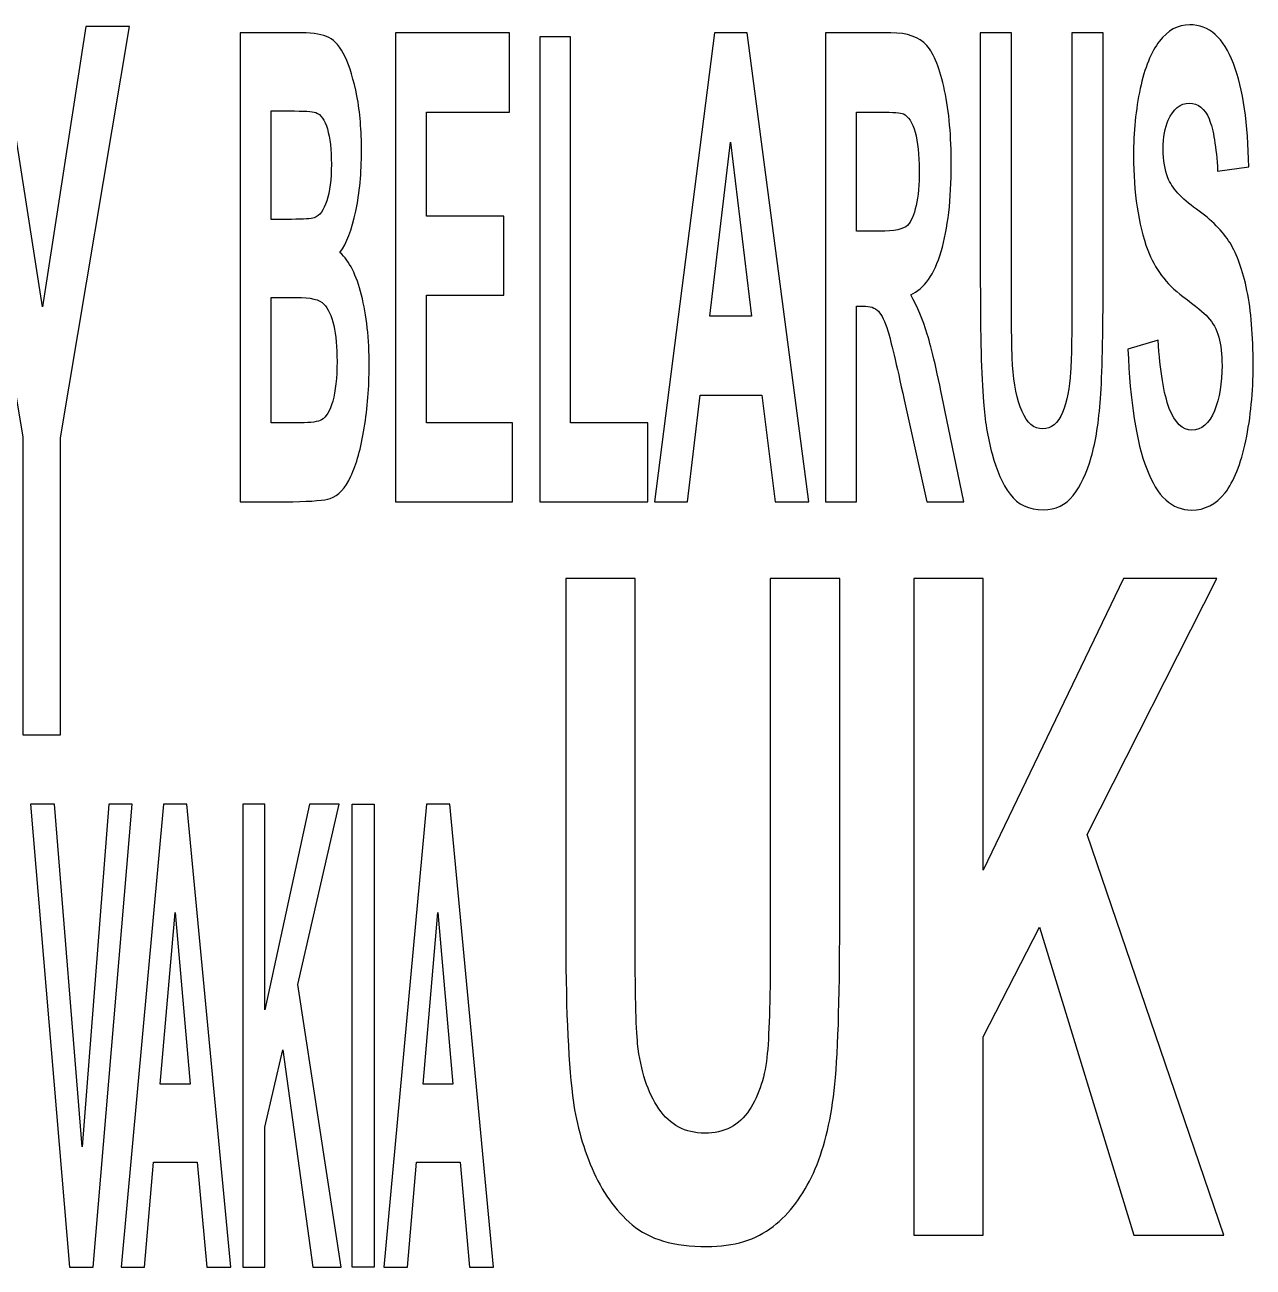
# Model space of a CAD drawing. Header units: centimetres. Extents: x -12.1 to 12.1, y -5 to 6.2.
# Drawn here: x -0.78 to -0.212, y 3.601 to 4.175 of the extents above; entities that cross this region are included whole.
import ezdxf

# ---------------------------------------------------------------- set-up
doc = ezdxf.new("R2010")
doc.units = ezdxf.units.CM
doc.header["$MEASUREMENT"] = 0
doc.layers.add('Layer 1', color=7, linetype='Continuous')

msp = doc.modelspace()

# ---------------------------------------------------------------- linework, layer by layer
at = {"layer": 'Layer 1', "color": 250}
for points, knots in [([(-0.78047, 3.84676), (-0.78047, 3.84676), (-0.78047, 3.98466), (-0.78047, 3.98466), (-0.78047, 3.98466), (-0.78047, 3.98466), (-0.81227, 4.17437), (-0.81227, 4.17437), (-0.81227, 4.17437), (-0.81227, 4.17437), (-0.79174, 4.17437), (-0.79174, 4.17437), (-0.79174, 4.17437), (-0.79174, 4.17437), (-0.77133, 4.04477), (-0.77133, 4.04477), (-0.77133, 4.04477), (-0.77133, 4.04477), (-0.75129, 4.17437), (-0.75129, 4.17437), (-0.75129, 4.17437), (-0.75129, 4.17437), (-0.73111, 4.17437), (-0.73111, 4.17437), (-0.73111, 4.17437), (-0.73111, 4.17437), (-0.76303, 3.9842), (-0.76303, 3.9842), (-0.76303, 3.9842), (-0.76303, 3.9842), (-0.76303, 3.84676), (-0.76303, 3.84676), (-0.76303, 3.84676), (-0.76303, 3.84676), (-0.78047, 3.84676), (-0.78047, 3.84676)], [0, 0, 0, 0, 0.1, 0.1, 0.1, 0.1, 0.2, 0.2, 0.2, 0.2, 0.3, 0.3, 0.3, 0.3, 0.4, 0.4, 0.4, 0.4, 0.5, 0.5, 0.5, 0.5, 0.6, 0.6, 0.6, 0.6, 0.7, 0.7, 0.7, 0.7, 0.8, 0.8, 0.8, 0.8, 1, 1, 1, 1]), ([(-0.67995, 4.17146), (-0.67995, 4.17146), (-0.6515, 4.17146), (-0.6515, 4.17146), (-0.6515, 4.17146), (-0.64588, 4.17146), (-0.64166, 4.17073), (-0.63892, 4.1693), (-0.63892, 4.1693), (-0.63616, 4.16788), (-0.63368, 4.16491), (-0.63147, 4.16037), (-0.63147, 4.16037), (-0.62931, 4.15582), (-0.62751, 4.14982), (-0.626, 4.14226), (-0.626, 4.14226), (-0.62457, 4.13468), (-0.62387, 4.12627), (-0.62387, 4.11686), (-0.62387, 4.11686), (-0.62387, 4.10673), (-0.62474, 4.09741), (-0.62655, 4.08893), (-0.62655, 4.08893), (-0.62832, 4.08043), (-0.63074, 4.07412), (-0.63383, 4.06983), (-0.63383, 4.06983), (-0.62949, 4.06599), (-0.6262, 4.05944), (-0.62387, 4.05018), (-0.62387, 4.05018), (-0.62151, 4.04092), (-0.62035, 4.03), (-0.62035, 4.01748), (-0.62035, 4.01748), (-0.62035, 4.00761), (-0.6211, 3.99802), (-0.62262, 3.98871), (-0.62262, 3.98871), (-0.62411, 3.97939), (-0.6262, 3.97194), (-0.62876, 3.96638), (-0.62876, 3.96638), (-0.63139, 3.96078), (-0.63459, 3.95738), (-0.63843, 3.95609), (-0.63843, 3.95609), (-0.64079, 3.95531), (-0.64656, 3.95481), (-0.65569, 3.95461), (-0.65569, 3.95461), (-0.65569, 3.95461), (-0.67995, 3.95461), (-0.67995, 3.95461), (-0.67995, 3.95461), (-0.67995, 3.95461), (-0.67995, 4.17146), (-0.67995, 4.17146)], [0, 0, 0, 0, 0.0625, 0.0625, 0.0625, 0.0625, 0.125, 0.125, 0.125, 0.125, 0.1875, 0.1875, 0.1875, 0.1875, 0.25, 0.25, 0.25, 0.25, 0.3125, 0.3125, 0.3125, 0.3125, 0.375, 0.375, 0.375, 0.375, 0.4375, 0.4375, 0.4375, 0.4375, 0.5, 0.5, 0.5, 0.5, 0.5625, 0.5625, 0.5625, 0.5625, 0.625, 0.625, 0.625, 0.625, 0.6875, 0.6875, 0.6875, 0.6875, 0.75, 0.75, 0.75, 0.75, 0.8125, 0.8125, 0.8125, 0.8125, 0.875, 0.875, 0.875, 0.875, 1, 1, 1, 1]), ([(-0.60823, 3.95461), (-0.60823, 3.95461), (-0.60823, 4.17146), (-0.60823, 4.17146), (-0.60823, 4.17146), (-0.60823, 4.17146), (-0.55547, 4.17146), (-0.55547, 4.17146), (-0.55547, 4.17146), (-0.55547, 4.17146), (-0.55547, 4.13477), (-0.55547, 4.13477), (-0.55547, 4.13477), (-0.55547, 4.13477), (-0.59385, 4.13477), (-0.59385, 4.13477), (-0.59385, 4.13477), (-0.59385, 4.13477), (-0.59385, 4.0867), (-0.59385, 4.0867), (-0.59385, 4.0867), (-0.59385, 4.0867), (-0.55815, 4.0867), (-0.55815, 4.0867), (-0.55815, 4.0867), (-0.55815, 4.0867), (-0.55815, 4.05018), (-0.55815, 4.05018), (-0.55815, 4.05018), (-0.55815, 4.05018), (-0.59385, 4.05018), (-0.59385, 4.05018), (-0.59385, 4.05018), (-0.59385, 4.05018), (-0.59385, 3.99115), (-0.59385, 3.99115), (-0.59385, 3.99115), (-0.59385, 3.99115), (-0.55413, 3.99115), (-0.55413, 3.99115), (-0.55413, 3.99115), (-0.55413, 3.99115), (-0.55413, 3.95461), (-0.55413, 3.95461), (-0.55413, 3.95461), (-0.55413, 3.95461), (-0.60823, 3.95461), (-0.60823, 3.95461)], [0, 0, 0, 0, 0.076923, 0.076923, 0.076923, 0.076923, 0.153846, 0.153846, 0.153846, 0.153846, 0.230769, 0.230769, 0.230769, 0.230769, 0.307692, 0.307692, 0.307692, 0.307692, 0.384615, 0.384615, 0.384615, 0.384615, 0.461538, 0.461538, 0.461538, 0.461538, 0.538462, 0.538462, 0.538462, 0.538462, 0.615385, 0.615385, 0.615385, 0.615385, 0.692308, 0.692308, 0.692308, 0.692308, 0.769231, 0.769231, 0.769231, 0.769231, 0.846154, 0.846154, 0.846154, 0.846154, 1, 1, 1, 1]), ([(-0.41707, 3.95461), (-0.41707, 3.95461), (-0.43271, 3.95461), (-0.43271, 3.95461), (-0.43271, 3.95461), (-0.43271, 3.95461), (-0.43887, 4.00388), (-0.43887, 4.00388), (-0.43887, 4.00388), (-0.43887, 4.00388), (-0.46733, 4.00388), (-0.46733, 4.00388), (-0.46733, 4.00388), (-0.46733, 4.00388), (-0.47324, 3.95461), (-0.47324, 3.95461), (-0.47324, 3.95461), (-0.47324, 3.95461), (-0.48844, 3.95461), (-0.48844, 3.95461), (-0.48844, 3.95461), (-0.48844, 3.95461), (-0.46071, 4.17146), (-0.46071, 4.17146), (-0.46071, 4.17146), (-0.46071, 4.17146), (-0.44554, 4.17146), (-0.44554, 4.17146), (-0.44554, 4.17146), (-0.44554, 4.17146), (-0.41707, 3.95461), (-0.41707, 3.95461)], [0, 0, 0, 0, 0.111111, 0.111111, 0.111111, 0.111111, 0.222222, 0.222222, 0.222222, 0.222222, 0.333333, 0.333333, 0.333333, 0.333333, 0.444444, 0.444444, 0.444444, 0.444444, 0.555556, 0.555556, 0.555556, 0.555556, 0.666667, 0.666667, 0.666667, 0.666667, 0.777778, 0.777778, 0.777778, 0.777778, 1, 1, 1, 1]), ([(-0.40944, 3.95461), (-0.40944, 3.95461), (-0.40944, 4.17146), (-0.40944, 4.17146), (-0.40944, 4.17146), (-0.40944, 4.17146), (-0.37916, 4.17146), (-0.37916, 4.17146), (-0.37916, 4.17146), (-0.37159, 4.17146), (-0.36605, 4.16951), (-0.36261, 4.16563), (-0.36261, 4.16563), (-0.35918, 4.16174), (-0.35642, 4.1548), (-0.35432, 4.14485), (-0.35432, 4.14485), (-0.35228, 4.13488), (-0.35123, 4.12347), (-0.35123, 4.11068), (-0.35123, 4.11068), (-0.35123, 4.09441), (-0.3528, 4.08096), (-0.35594, 4.07035), (-0.35594, 4.07035), (-0.35909, 4.05976), (-0.36378, 4.05309), (-0.37001, 4.05032), (-0.37001, 4.05032), (-0.3669, 4.04479), (-0.36433, 4.03873), (-0.36233, 4.03212), (-0.36233, 4.03212), (-0.36029, 4.02552), (-0.35758, 4.01378), (-0.35415, 3.99692), (-0.35415, 3.99692), (-0.35415, 3.99692), (-0.34546, 3.95461), (-0.34546, 3.95461), (-0.34546, 3.95461), (-0.34546, 3.95461), (-0.36261, 3.95461), (-0.36261, 3.95461), (-0.36261, 3.95461), (-0.36261, 3.95461), (-0.37301, 4.00181), (-0.37301, 4.00181), (-0.37301, 4.00181), (-0.37668, 4.01867), (-0.37921, 4.02927), (-0.38058, 4.03366), (-0.38058, 4.03366), (-0.38195, 4.03806), (-0.38338, 4.04107), (-0.38492, 4.04269), (-0.38492, 4.04269), (-0.38644, 4.04433), (-0.38882, 4.04514), (-0.39214, 4.04514), (-0.39214, 4.04514), (-0.39214, 4.04514), (-0.39505, 4.04514), (-0.39505, 4.04514), (-0.39505, 4.04514), (-0.39505, 4.04514), (-0.39505, 3.95461), (-0.39505, 3.95461), (-0.39505, 3.95461), (-0.39505, 3.95461), (-0.40944, 3.95461), (-0.40944, 3.95461)], [0, 0, 0, 0, 0.052632, 0.052632, 0.052632, 0.052632, 0.105263, 0.105263, 0.105263, 0.105263, 0.157895, 0.157895, 0.157895, 0.157895, 0.210526, 0.210526, 0.210526, 0.210526, 0.263158, 0.263158, 0.263158, 0.263158, 0.315789, 0.315789, 0.315789, 0.315789, 0.368421, 0.368421, 0.368421, 0.368421, 0.421053, 0.421053, 0.421053, 0.421053, 0.473684, 0.473684, 0.473684, 0.473684, 0.526316, 0.526316, 0.526316, 0.526316, 0.578947, 0.578947, 0.578947, 0.578947, 0.631579, 0.631579, 0.631579, 0.631579, 0.684211, 0.684211, 0.684211, 0.684211, 0.736842, 0.736842, 0.736842, 0.736842, 0.789474, 0.789474, 0.789474, 0.789474, 0.842105, 0.842105, 0.842105, 0.842105, 0.894737, 0.894737, 0.894737, 0.894737, 1, 1, 1, 1]), ([(-0.33781, 4.17146), (-0.33781, 4.17146), (-0.32345, 4.17146), (-0.32345, 4.17146), (-0.32345, 4.17146), (-0.32345, 4.17146), (-0.32345, 4.05402), (-0.32345, 4.05402), (-0.32345, 4.05402), (-0.32345, 4.03539), (-0.32325, 4.0233), (-0.32293, 4.01777), (-0.32293, 4.01777), (-0.32226, 4.00888), (-0.32083, 4.00179), (-0.31853, 3.9964), (-0.31853, 3.9964), (-0.31617, 3.99101), (-0.31302, 3.98833), (-0.30901, 3.98833), (-0.30901, 3.98833), (-0.30496, 3.98833), (-0.3019, 3.99089), (-0.29981, 3.99593), (-0.29981, 3.99593), (-0.29774, 4.00103), (-0.29649, 4.00728), (-0.29608, 4.01465), (-0.29608, 4.01465), (-0.29564, 4.02205), (-0.29544, 4.03434), (-0.29544, 4.05148), (-0.29544, 4.05148), (-0.29544, 4.05148), (-0.29544, 4.17146), (-0.29544, 4.17146), (-0.29544, 4.17146), (-0.29544, 4.17146), (-0.28105, 4.17146), (-0.28105, 4.17146), (-0.28105, 4.17146), (-0.28105, 4.17146), (-0.28105, 4.05758), (-0.28105, 4.05758), (-0.28105, 4.05758), (-0.28105, 4.03154), (-0.28146, 4.01314), (-0.28228, 4.0024), (-0.28228, 4.0024), (-0.283, 3.99165), (-0.28446, 3.98256), (-0.28653, 3.97517), (-0.28653, 3.97517), (-0.28862, 3.9678), (-0.29145, 3.96186), (-0.29491, 3.95749), (-0.29491, 3.95749), (-0.2984, 3.95313), (-0.30298, 3.95092), (-0.3086, 3.95092), (-0.3086, 3.95092), (-0.31536, 3.95092), (-0.32054, 3.9533), (-0.32406, 3.95811), (-0.32406, 3.95811), (-0.32758, 3.96288), (-0.33035, 3.96908), (-0.33236, 3.97671), (-0.33236, 3.97671), (-0.3344, 3.98437), (-0.33574, 3.99238), (-0.33635, 4.00076), (-0.33635, 4.00076), (-0.33734, 4.01319), (-0.33781, 4.03154), (-0.33781, 4.0558), (-0.33781, 4.0558), (-0.33781, 4.0558), (-0.33781, 4.17146), (-0.33781, 4.17146)], [0, 0, 0, 0, 0.047619, 0.047619, 0.047619, 0.047619, 0.095238, 0.095238, 0.095238, 0.095238, 0.142857, 0.142857, 0.142857, 0.142857, 0.190476, 0.190476, 0.190476, 0.190476, 0.238095, 0.238095, 0.238095, 0.238095, 0.285714, 0.285714, 0.285714, 0.285714, 0.333333, 0.333333, 0.333333, 0.333333, 0.380952, 0.380952, 0.380952, 0.380952, 0.428571, 0.428571, 0.428571, 0.428571, 0.47619, 0.47619, 0.47619, 0.47619, 0.52381, 0.52381, 0.52381, 0.52381, 0.571429, 0.571429, 0.571429, 0.571429, 0.619048, 0.619048, 0.619048, 0.619048, 0.666667, 0.666667, 0.666667, 0.666667, 0.714286, 0.714286, 0.714286, 0.714286, 0.761905, 0.761905, 0.761905, 0.761905, 0.809524, 0.809524, 0.809524, 0.809524, 0.857143, 0.857143, 0.857143, 0.857143, 0.904762, 0.904762, 0.904762, 0.904762, 1, 1, 1, 1]), ([(-0.26958, 4.02516), (-0.26958, 4.02516), (-0.25557, 4.02933), (-0.25557, 4.02933), (-0.25557, 4.02933), (-0.25473, 4.015), (-0.25302, 4.00452), (-0.25045, 3.99782), (-0.25045, 3.99782), (-0.24786, 3.9911), (-0.24439, 3.98775), (-0.24006, 3.98775), (-0.24006, 3.98775), (-0.23543, 3.98775), (-0.23196, 3.99072), (-0.2296, 3.99669), (-0.2296, 3.99669), (-0.22725, 4.00265), (-0.22607, 4.00962), (-0.22607, 4.01763), (-0.22607, 4.01763), (-0.22607, 4.02275), (-0.22657, 4.02712), (-0.22756, 4.03073), (-0.22756, 4.03073), (-0.22853, 4.03431), (-0.23024, 4.03745), (-0.23272, 4.0401), (-0.23272, 4.0401), (-0.23444, 4.04191), (-0.23822, 4.04502), (-0.24422, 4.04957), (-0.24422, 4.04957), (-0.25193, 4.05539), (-0.25732, 4.06255), (-0.26044, 4.07103), (-0.26044, 4.07103), (-0.26478, 4.08297), (-0.26699, 4.09749), (-0.26699, 4.11465), (-0.26699, 4.11465), (-0.26699, 4.12568), (-0.26597, 4.13602), (-0.2639, 4.14566), (-0.2639, 4.14566), (-0.26184, 4.15526), (-0.25887, 4.1626), (-0.25502, 4.16761), (-0.25502, 4.16761), (-0.25115, 4.17266), (-0.24646, 4.17516), (-0.24101, 4.17516), (-0.24101, 4.17516), (-0.23207, 4.17516), (-0.22535, 4.16921), (-0.22083, 4.15725), (-0.22083, 4.15725), (-0.21633, 4.14533), (-0.21399, 4.12941), (-0.21376, 4.10949), (-0.21376, 4.10949), (-0.21376, 4.10949), (-0.22811, 4.10757), (-0.22811, 4.10757), (-0.22811, 4.10757), (-0.22872, 4.1187), (-0.23007, 4.12673), (-0.23205, 4.13162), (-0.23205, 4.13162), (-0.23406, 4.13649), (-0.23711, 4.13893), (-0.24116, 4.13893), (-0.24116, 4.13893), (-0.24536, 4.13893), (-0.24862, 4.13631), (-0.25094, 4.1311), (-0.25094, 4.1311), (-0.25249, 4.12772), (-0.25325, 4.12324), (-0.25325, 4.11762), (-0.25325, 4.11762), (-0.25325, 4.11249), (-0.25252, 4.10809), (-0.25112, 4.10445), (-0.25112, 4.10445), (-0.24928, 4.09983), (-0.24488, 4.09499), (-0.23793, 4.08996), (-0.23793, 4.08996), (-0.23091, 4.08491), (-0.22576, 4.07973), (-0.22238, 4.07435), (-0.22238, 4.07435), (-0.21909, 4.06899), (-0.21647, 4.06162), (-0.21454, 4.0523), (-0.21454, 4.0523), (-0.21265, 4.04302), (-0.21169, 4.03145), (-0.21169, 4.01777), (-0.21169, 4.01777), (-0.21169, 4.00536), (-0.2128, 3.99371), (-0.2151, 3.98285), (-0.2151, 3.98285), (-0.21737, 3.97202), (-0.2206, 3.96396), (-0.22468, 3.95868), (-0.22468, 3.95868), (-0.22885, 3.95342), (-0.234, 3.95077), (-0.24017, 3.95077), (-0.24017, 3.95077), (-0.2492, 3.95077), (-0.2561, 3.95708), (-0.26091, 3.96978), (-0.26091, 3.96978), (-0.26573, 3.98245), (-0.26859, 4.00091), (-0.26958, 4.02516)], [0, 0, 0, 0, 0.032258, 0.032258, 0.032258, 0.032258, 0.064516, 0.064516, 0.064516, 0.064516, 0.096774, 0.096774, 0.096774, 0.096774, 0.129032, 0.129032, 0.129032, 0.129032, 0.16129, 0.16129, 0.16129, 0.16129, 0.193548, 0.193548, 0.193548, 0.193548, 0.225806, 0.225806, 0.225806, 0.225806, 0.258065, 0.258065, 0.258065, 0.258065, 0.290323, 0.290323, 0.290323, 0.290323, 0.322581, 0.322581, 0.322581, 0.322581, 0.354839, 0.354839, 0.354839, 0.354839, 0.387097, 0.387097, 0.387097, 0.387097, 0.419355, 0.419355, 0.419355, 0.419355, 0.451613, 0.451613, 0.451613, 0.451613, 0.483871, 0.483871, 0.483871, 0.483871, 0.516129, 0.516129, 0.516129, 0.516129, 0.548387, 0.548387, 0.548387, 0.548387, 0.580645, 0.580645, 0.580645, 0.580645, 0.612903, 0.612903, 0.612903, 0.612903, 0.645161, 0.645161, 0.645161, 0.645161, 0.677419, 0.677419, 0.677419, 0.677419, 0.709677, 0.709677, 0.709677, 0.709677, 0.741935, 0.741935, 0.741935, 0.741935, 0.774194, 0.774194, 0.774194, 0.774194, 0.806452, 0.806452, 0.806452, 0.806452, 0.83871, 0.83871, 0.83871, 0.83871, 0.870968, 0.870968, 0.870968, 0.870968, 0.903226, 0.903226, 0.903226, 0.903226, 0.935484, 0.935484, 0.935484, 0.935484, 1, 1, 1, 1]), ([(-0.54152, 3.95461), (-0.54152, 3.95461), (-0.54152, 4.16968), (-0.54152, 4.16968), (-0.54152, 4.16968), (-0.54152, 4.16968), (-0.52719, 4.16968), (-0.52719, 4.16968), (-0.52719, 4.16968), (-0.52719, 4.16968), (-0.52719, 3.99115), (-0.52719, 3.99115), (-0.52719, 3.99115), (-0.52719, 3.99115), (-0.49147, 3.99115), (-0.49147, 3.99115), (-0.49147, 3.99115), (-0.49147, 3.99115), (-0.49147, 3.95461), (-0.49147, 3.95461), (-0.49147, 3.95461), (-0.49147, 3.95461), (-0.54152, 3.95461), (-0.54152, 3.95461)], [0, 0, 0, 0, 0.142857, 0.142857, 0.142857, 0.142857, 0.285714, 0.285714, 0.285714, 0.285714, 0.428571, 0.428571, 0.428571, 0.428571, 0.571429, 0.571429, 0.571429, 0.571429, 0.714286, 0.714286, 0.714286, 0.714286, 1, 1, 1, 1]), ([(-0.66557, 4.13535), (-0.66557, 4.13535), (-0.66557, 4.08521), (-0.66557, 4.08521), (-0.66557, 4.08521), (-0.66557, 4.08521), (-0.65617, 4.08521), (-0.65617, 4.08521), (-0.65617, 4.08521), (-0.65057, 4.08521), (-0.64711, 4.08547), (-0.64571, 4.08596), (-0.64571, 4.08596), (-0.64329, 4.08684), (-0.64134, 4.08946), (-0.63991, 4.09374), (-0.63991, 4.09374), (-0.63852, 4.09802), (-0.63782, 4.10367), (-0.63782, 4.11068), (-0.63782, 4.11068), (-0.63782, 4.11735), (-0.63843, 4.12283), (-0.63965, 4.12703), (-0.63965, 4.12703), (-0.64085, 4.13119), (-0.64265, 4.13375), (-0.64507, 4.13462), (-0.64507, 4.13462), (-0.64647, 4.13512), (-0.65057, 4.13535), (-0.65733, 4.13535), (-0.65733, 4.13535), (-0.65733, 4.13535), (-0.66557, 4.13535), (-0.66557, 4.13535)], [0, 0, 0, 0, 0.1, 0.1, 0.1, 0.1, 0.2, 0.2, 0.2, 0.2, 0.3, 0.3, 0.3, 0.3, 0.4, 0.4, 0.4, 0.4, 0.5, 0.5, 0.5, 0.5, 0.6, 0.6, 0.6, 0.6, 0.7, 0.7, 0.7, 0.7, 0.8, 0.8, 0.8, 0.8, 1, 1, 1, 1]), ([(-0.39505, 4.07973), (-0.39505, 4.07973), (-0.38443, 4.07973), (-0.38443, 4.07973), (-0.38443, 4.07973), (-0.37752, 4.07973), (-0.37321, 4.08064), (-0.3715, 4.08241), (-0.3715, 4.08241), (-0.36978, 4.08419), (-0.36844, 4.08725), (-0.36748, 4.09158), (-0.36748, 4.09158), (-0.36649, 4.09592), (-0.36605, 4.10134), (-0.36605, 4.10786), (-0.36605, 4.10786), (-0.36605, 4.11514), (-0.36669, 4.12105), (-0.36795, 4.12554), (-0.36795, 4.12554), (-0.36923, 4.13002), (-0.37106, 4.13285), (-0.37336, 4.13404), (-0.37336, 4.13404), (-0.37452, 4.13454), (-0.37802, 4.13477), (-0.38384, 4.13477), (-0.38384, 4.13477), (-0.38384, 4.13477), (-0.39505, 4.13477), (-0.39505, 4.13477), (-0.39505, 4.13477), (-0.39505, 4.13477), (-0.39505, 4.07973), (-0.39505, 4.07973)], [0, 0, 0, 0, 0.1, 0.1, 0.1, 0.1, 0.2, 0.2, 0.2, 0.2, 0.3, 0.3, 0.3, 0.3, 0.4, 0.4, 0.4, 0.4, 0.5, 0.5, 0.5, 0.5, 0.6, 0.6, 0.6, 0.6, 0.7, 0.7, 0.7, 0.7, 0.8, 0.8, 0.8, 0.8, 1, 1, 1, 1]), ([(-0.44354, 4.04042), (-0.44354, 4.04042), (-0.45332, 4.12085), (-0.45332, 4.12085), (-0.45332, 4.12085), (-0.45332, 4.12085), (-0.46293, 4.04042), (-0.46293, 4.04042), (-0.46293, 4.04042), (-0.46293, 4.04042), (-0.44354, 4.04042), (-0.44354, 4.04042)], [0, 0, 0, 0, 0.25, 0.25, 0.25, 0.25, 0.5, 0.5, 0.5, 0.5, 1, 1, 1, 1]), ([(-0.66557, 4.04913), (-0.66557, 4.04913), (-0.66557, 3.99115), (-0.66557, 3.99115), (-0.66557, 3.99115), (-0.66557, 3.99115), (-0.65229, 3.99115), (-0.65229, 3.99115), (-0.65229, 3.99115), (-0.64711, 3.99115), (-0.64382, 3.99159), (-0.64242, 3.99247), (-0.64242, 3.99247), (-0.64029, 3.99366), (-0.63854, 3.99654), (-0.63721, 4.00114), (-0.63721, 4.00114), (-0.63589, 4.00572), (-0.6352, 4.01186), (-0.6352, 4.01954), (-0.6352, 4.01954), (-0.6352, 4.02607), (-0.63572, 4.03157), (-0.63674, 4.03612), (-0.63674, 4.03612), (-0.63779, 4.04066), (-0.63928, 4.04395), (-0.64123, 4.04601), (-0.64123, 4.04601), (-0.64317, 4.04811), (-0.64746, 4.04913), (-0.65395, 4.04913), (-0.65395, 4.04913), (-0.65395, 4.04913), (-0.66557, 4.04913), (-0.66557, 4.04913)], [0, 0, 0, 0, 0.1, 0.1, 0.1, 0.1, 0.2, 0.2, 0.2, 0.2, 0.3, 0.3, 0.3, 0.3, 0.4, 0.4, 0.4, 0.4, 0.5, 0.5, 0.5, 0.5, 0.6, 0.6, 0.6, 0.6, 0.7, 0.7, 0.7, 0.7, 0.8, 0.8, 0.8, 0.8, 1, 1, 1, 1]), ([(-0.5295, 3.91909), (-0.5295, 3.91909), (-0.4974, 3.91909), (-0.4974, 3.91909), (-0.4974, 3.91909), (-0.4974, 3.91909), (-0.4974, 3.75459), (-0.4974, 3.75459), (-0.4974, 3.75459), (-0.4974, 3.7285), (-0.497, 3.71159), (-0.49622, 3.70387), (-0.49622, 3.70387), (-0.49481, 3.6914), (-0.49159, 3.68144), (-0.4864, 3.67393), (-0.4864, 3.67393), (-0.48124, 3.66639), (-0.47417, 3.66264), (-0.46521, 3.66264), (-0.46521, 3.66264), (-0.45612, 3.66264), (-0.44924, 3.66619), (-0.44461, 3.6733), (-0.44461, 3.6733), (-0.44001, 3.68039), (-0.43722, 3.68916), (-0.43628, 3.6995), (-0.43628, 3.6995), (-0.43533, 3.70987), (-0.43489, 3.72705), (-0.43489, 3.75107), (-0.43489, 3.75107), (-0.43489, 3.75107), (-0.43489, 3.91909), (-0.43489, 3.91909), (-0.43489, 3.91909), (-0.43489, 3.91909), (-0.4028, 3.91909), (-0.4028, 3.91909), (-0.4028, 3.91909), (-0.4028, 3.91909), (-0.4028, 3.75957), (-0.4028, 3.75957), (-0.4028, 3.75957), (-0.4028, 3.72312), (-0.40367, 3.69735), (-0.4054, 3.68229), (-0.4054, 3.68229), (-0.40711, 3.66724), (-0.41031, 3.65454), (-0.415, 3.6442), (-0.415, 3.6442), (-0.41966, 3.63384), (-0.42587, 3.62559), (-0.43363, 3.61945), (-0.43363, 3.61945), (-0.4415, 3.6133), (-0.45164, 3.61022), (-0.46424, 3.61022), (-0.46424, 3.61022), (-0.47941, 3.61022), (-0.49092, 3.61357), (-0.49875, 3.62027), (-0.49875, 3.62027), (-0.50661, 3.62696), (-0.51278, 3.63567), (-0.51732, 3.64635), (-0.51732, 3.64635), (-0.52189, 3.65708), (-0.5249, 3.66828), (-0.52632, 3.68002), (-0.52632, 3.68002), (-0.52845, 3.69743), (-0.5295, 3.72312), (-0.5295, 3.7571), (-0.5295, 3.7571), (-0.5295, 3.7571), (-0.5295, 3.91909), (-0.5295, 3.91909)], [0, 0, 0, 0, 0.047619, 0.047619, 0.047619, 0.047619, 0.095238, 0.095238, 0.095238, 0.095238, 0.142857, 0.142857, 0.142857, 0.142857, 0.190476, 0.190476, 0.190476, 0.190476, 0.238095, 0.238095, 0.238095, 0.238095, 0.285714, 0.285714, 0.285714, 0.285714, 0.333333, 0.333333, 0.333333, 0.333333, 0.380952, 0.380952, 0.380952, 0.380952, 0.428571, 0.428571, 0.428571, 0.428571, 0.47619, 0.47619, 0.47619, 0.47619, 0.52381, 0.52381, 0.52381, 0.52381, 0.571429, 0.571429, 0.571429, 0.571429, 0.619048, 0.619048, 0.619048, 0.619048, 0.666667, 0.666667, 0.666667, 0.666667, 0.714286, 0.714286, 0.714286, 0.714286, 0.761905, 0.761905, 0.761905, 0.761905, 0.809524, 0.809524, 0.809524, 0.809524, 0.857143, 0.857143, 0.857143, 0.857143, 0.904762, 0.904762, 0.904762, 0.904762, 1, 1, 1, 1]), ([(-0.36856, 3.6154), (-0.36856, 3.6154), (-0.36856, 3.91909), (-0.36856, 3.91909), (-0.36856, 3.91909), (-0.36856, 3.91909), (-0.33646, 3.91909), (-0.33646, 3.91909), (-0.33646, 3.91909), (-0.33646, 3.91909), (-0.33646, 3.78424), (-0.33646, 3.78424), (-0.33646, 3.78424), (-0.33646, 3.78424), (-0.27164, 3.91909), (-0.27164, 3.91909), (-0.27164, 3.91909), (-0.27164, 3.91909), (-0.22849, 3.91909), (-0.22849, 3.91909), (-0.22849, 3.91909), (-0.22849, 3.91909), (-0.28836, 3.80081), (-0.28836, 3.80081), (-0.28836, 3.80081), (-0.28836, 3.80081), (-0.22526, 3.6154), (-0.22526, 3.6154), (-0.22526, 3.6154), (-0.22526, 3.6154), (-0.26678, 3.6154), (-0.26678, 3.6154), (-0.26678, 3.6154), (-0.26678, 3.6154), (-0.31043, 3.75791), (-0.31043, 3.75791), (-0.31043, 3.75791), (-0.31043, 3.75791), (-0.33646, 3.70715), (-0.33646, 3.70715), (-0.33646, 3.70715), (-0.33646, 3.70715), (-0.33646, 3.6154), (-0.33646, 3.6154), (-0.33646, 3.6154), (-0.33646, 3.6154), (-0.36856, 3.6154), (-0.36856, 3.6154)], [0, 0, 0, 0, 0.076923, 0.076923, 0.076923, 0.076923, 0.153846, 0.153846, 0.153846, 0.153846, 0.230769, 0.230769, 0.230769, 0.230769, 0.307692, 0.307692, 0.307692, 0.307692, 0.384615, 0.384615, 0.384615, 0.384615, 0.461538, 0.461538, 0.461538, 0.461538, 0.538462, 0.538462, 0.538462, 0.538462, 0.615385, 0.615385, 0.615385, 0.615385, 0.692308, 0.692308, 0.692308, 0.692308, 0.769231, 0.769231, 0.769231, 0.769231, 0.846154, 0.846154, 0.846154, 0.846154, 1, 1, 1, 1]), ([(-0.75884, 3.60067), (-0.75884, 3.60067), (-0.77689, 3.8147), (-0.77689, 3.8147), (-0.77689, 3.8147), (-0.77689, 3.8147), (-0.76585, 3.8147), (-0.76585, 3.8147), (-0.76585, 3.8147), (-0.76585, 3.8147), (-0.75304, 3.65628), (-0.75304, 3.65628), (-0.75304, 3.65628), (-0.75304, 3.65628), (-0.7407, 3.8147), (-0.7407, 3.8147), (-0.7407, 3.8147), (-0.7407, 3.8147), (-0.72989, 3.8147), (-0.72989, 3.8147), (-0.72989, 3.8147), (-0.72989, 3.8147), (-0.74798, 3.60067), (-0.74798, 3.60067), (-0.74798, 3.60067), (-0.74798, 3.60067), (-0.75884, 3.60067), (-0.75884, 3.60067)], [0, 0, 0, 0, 0.125, 0.125, 0.125, 0.125, 0.25, 0.25, 0.25, 0.25, 0.375, 0.375, 0.375, 0.375, 0.5, 0.5, 0.5, 0.5, 0.625, 0.625, 0.625, 0.625, 0.75, 0.75, 0.75, 0.75, 1, 1, 1, 1]), ([(-0.68435, 3.60067), (-0.68435, 3.60067), (-0.69545, 3.60067), (-0.69545, 3.60067), (-0.69545, 3.60067), (-0.69545, 3.60067), (-0.69984, 3.64927), (-0.69984, 3.64927), (-0.69984, 3.64927), (-0.69984, 3.64927), (-0.72005, 3.64927), (-0.72005, 3.64927), (-0.72005, 3.64927), (-0.72005, 3.64927), (-0.72421, 3.60067), (-0.72421, 3.60067), (-0.72421, 3.60067), (-0.72421, 3.60067), (-0.73502, 3.60067), (-0.73502, 3.60067), (-0.73502, 3.60067), (-0.73502, 3.60067), (-0.71536, 3.8147), (-0.71536, 3.8147), (-0.71536, 3.8147), (-0.71536, 3.8147), (-0.70458, 3.8147), (-0.70458, 3.8147), (-0.70458, 3.8147), (-0.70458, 3.8147), (-0.68435, 3.60067), (-0.68435, 3.60067)], [0, 0, 0, 0, 0.111111, 0.111111, 0.111111, 0.111111, 0.222222, 0.222222, 0.222222, 0.222222, 0.333333, 0.333333, 0.333333, 0.333333, 0.444444, 0.444444, 0.444444, 0.444444, 0.555556, 0.555556, 0.555556, 0.555556, 0.666667, 0.666667, 0.666667, 0.666667, 0.777778, 0.777778, 0.777778, 0.777778, 1, 1, 1, 1]), ([(-0.67879, 3.60067), (-0.67879, 3.60067), (-0.67879, 3.8147), (-0.67879, 3.8147), (-0.67879, 3.8147), (-0.67879, 3.8147), (-0.66857, 3.8147), (-0.66857, 3.8147), (-0.66857, 3.8147), (-0.66857, 3.8147), (-0.66857, 3.71965), (-0.66857, 3.71965), (-0.66857, 3.71965), (-0.66857, 3.71965), (-0.64798, 3.8147), (-0.64798, 3.8147), (-0.64798, 3.8147), (-0.64798, 3.8147), (-0.63427, 3.8147), (-0.63427, 3.8147), (-0.63427, 3.8147), (-0.63427, 3.8147), (-0.65328, 3.73133), (-0.65328, 3.73133), (-0.65328, 3.73133), (-0.65328, 3.73133), (-0.63322, 3.60067), (-0.63322, 3.60067), (-0.63322, 3.60067), (-0.63322, 3.60067), (-0.64643, 3.60067), (-0.64643, 3.60067), (-0.64643, 3.60067), (-0.64643, 3.60067), (-0.6603, 3.7011), (-0.6603, 3.7011), (-0.6603, 3.7011), (-0.6603, 3.7011), (-0.66857, 3.66535), (-0.66857, 3.66535), (-0.66857, 3.66535), (-0.66857, 3.66535), (-0.66857, 3.60067), (-0.66857, 3.60067), (-0.66857, 3.60067), (-0.66857, 3.60067), (-0.67879, 3.60067), (-0.67879, 3.60067)], [0, 0, 0, 0, 0.076923, 0.076923, 0.076923, 0.076923, 0.153846, 0.153846, 0.153846, 0.153846, 0.230769, 0.230769, 0.230769, 0.230769, 0.307692, 0.307692, 0.307692, 0.307692, 0.384615, 0.384615, 0.384615, 0.384615, 0.461538, 0.461538, 0.461538, 0.461538, 0.538462, 0.538462, 0.538462, 0.538462, 0.615385, 0.615385, 0.615385, 0.615385, 0.692308, 0.692308, 0.692308, 0.692308, 0.769231, 0.769231, 0.769231, 0.769231, 0.846154, 0.846154, 0.846154, 0.846154, 1, 1, 1, 1]), ([(-0.62824, 3.60067), (-0.62824, 3.60067), (-0.61805, 3.60067), (-0.61805, 3.60067), (-0.61805, 3.60067), (-0.61805, 3.60067), (-0.61805, 3.8147), (-0.61805, 3.8147), (-0.61805, 3.8147), (-0.61805, 3.8147), (-0.62824, 3.8147), (-0.62824, 3.8147), (-0.62824, 3.8147), (-0.62824, 3.8147), (-0.62824, 3.60067), (-0.62824, 3.60067)], [0, 0, 0, 0, 0.2, 0.2, 0.2, 0.2, 0.4, 0.4, 0.4, 0.4, 0.6, 0.6, 0.6, 0.6, 1, 1, 1, 1]), ([(-0.56281, 3.60067), (-0.56281, 3.60067), (-0.5739, 3.60067), (-0.5739, 3.60067), (-0.5739, 3.60067), (-0.5739, 3.60067), (-0.5783, 3.64927), (-0.5783, 3.64927), (-0.5783, 3.64927), (-0.5783, 3.64927), (-0.59848, 3.64927), (-0.59848, 3.64927), (-0.59848, 3.64927), (-0.59848, 3.64927), (-0.60267, 3.60067), (-0.60267, 3.60067), (-0.60267, 3.60067), (-0.60267, 3.60067), (-0.61351, 3.60067), (-0.61351, 3.60067), (-0.61351, 3.60067), (-0.61351, 3.60067), (-0.59382, 3.8147), (-0.59382, 3.8147), (-0.59382, 3.8147), (-0.59382, 3.8147), (-0.58302, 3.8147), (-0.58302, 3.8147), (-0.58302, 3.8147), (-0.58302, 3.8147), (-0.56281, 3.60067), (-0.56281, 3.60067)], [0, 0, 0, 0, 0.111111, 0.111111, 0.111111, 0.111111, 0.222222, 0.222222, 0.222222, 0.222222, 0.333333, 0.333333, 0.333333, 0.333333, 0.444444, 0.444444, 0.444444, 0.444444, 0.555556, 0.555556, 0.555556, 0.555556, 0.666667, 0.666667, 0.666667, 0.666667, 0.777778, 0.777778, 0.777778, 0.777778, 1, 1, 1, 1]), ([(-0.70313, 3.68532), (-0.70313, 3.68532), (-0.71007, 3.76475), (-0.71007, 3.76475), (-0.71007, 3.76475), (-0.71007, 3.76475), (-0.71691, 3.68532), (-0.71691, 3.68532), (-0.71691, 3.68532), (-0.71691, 3.68532), (-0.70313, 3.68532), (-0.70313, 3.68532)], [0, 0, 0, 0, 0.25, 0.25, 0.25, 0.25, 0.5, 0.5, 0.5, 0.5, 1, 1, 1, 1]), ([(-0.58159, 3.68532), (-0.58159, 3.68532), (-0.58852, 3.76475), (-0.58852, 3.76475), (-0.58852, 3.76475), (-0.58852, 3.76475), (-0.59539, 3.68532), (-0.59539, 3.68532), (-0.59539, 3.68532), (-0.59539, 3.68532), (-0.58159, 3.68532), (-0.58159, 3.68532)], [0, 0, 0, 0, 0.25, 0.25, 0.25, 0.25, 0.5, 0.5, 0.5, 0.5, 1, 1, 1, 1])]:
    msp.add_open_spline(points, degree=3, knots=knots, dxfattribs=at)

doc.saveas('drawing.dxf')
